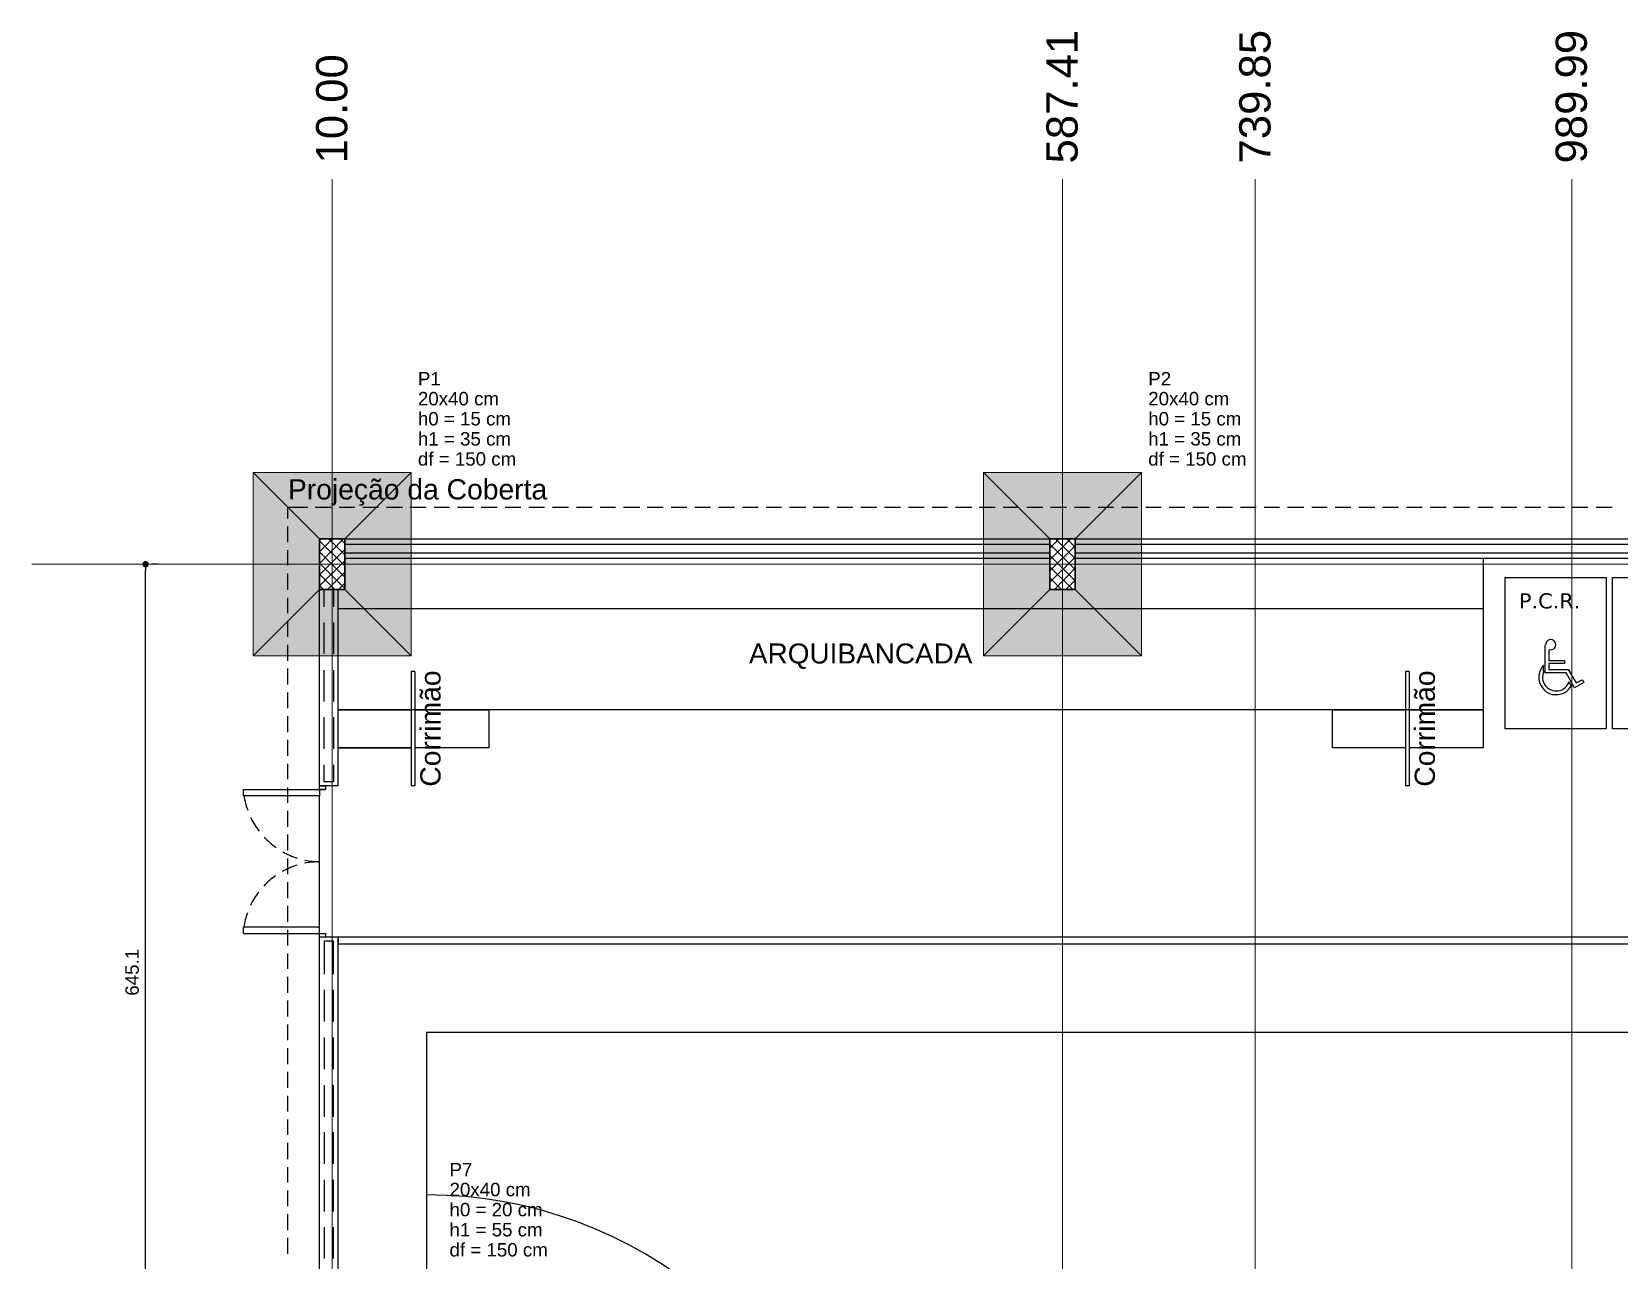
# Model space of a CAD drawing. Header units: millimetres. Extents: x 180 to 11148, y -1598 to 1045.
# Drawn here: x 315.15 to 340.25, y 28.35 to 47.77 of the extents above; entities that cross this region are included whole.
import ezdxf

# ---------------------------------------------------------------- set-up
doc = ezdxf.new("R2010")
doc.units = ezdxf.units.MM
doc.header["$MEASUREMENT"] = 0
for name, color, linetype, lineweight in [('LC-Cotas', 7, 'Continuous', 5), ('LC-Eixos', 9, 'Continuous', 5), ('LC-Hachuras das sapatas', 43, 'Continuous', 5), ('LC-Hachuras dos pilares', 9, 'Continuous', 5), ('LC-Seção das fundações', 7, 'Continuous', 5), ('LC-Seção dos pilares', 4, 'Continuous', 30), ('LC-Textos', 3, 'Continuous', 20)]:
    doc.layers.add(name, color=color, linetype=linetype, lineweight=lineweight)
for name, color, linetype in [('PCR', 170, 'Continuous'), ('PDF3_Geometry', 7, 'Continuous'), ('PDF3_Text', 7, 'Continuous')]:
    doc.layers.add(name, color=color, linetype=linetype)
doc.styles.add('Arial', font='arial.ttf')
doc.styles.add('PDF Arial', font='arial.ttf')
doc.styles.add('PDF Verdana', font='verdana.ttf')
doc.dimstyles.new('UM_50.000000', dxfattribs={"dimtxt": 0.18, "dimasz": 0.1, "dimexe": 0.1, "dimexo": 0.2, "dimgap": 0, "dimtad": 1, "dimtih": 1, "dimtoh": 1, "dimdec": 1, "dimlfac": 50, "dimzin": 0, "dimdsep": 46, "dimtxsty": 'Standard', "dimcen": 0.09, "dimdle": 0.1, "dimadec": 1, "dimazin": 2, "dimtfac": 1, "dimtdec": 4, "dimtofl": 0, "dimtmove": 0, "dimatfit": 3, "dimfxl": 1, "dimtolj": 1, "dimarcsym": 0})
pattern_1 = [(135, (148.60113, 145.24555), (-0.08838835, -0.08838835), [])]

# ---------------------------------------------------------------- blocks, each defined once
blk = doc.blocks.new('_Dot')
at = {"color": 0, "linetype": 'ByBlock', "lineweight": -2}
blk.add_line((-0.5, 0), (-1, 0), dxfattribs=at)
at = {"color": 0, "linetype": 'ByBlock', "const_width": 0.5}
blk.add_lwpolyline([(-0.25, 0, 1), (0.25, 0, 1)], format="xyb", close=True, dxfattribs=at)
blk = doc.blocks.new('*D851')
at = {"layer": 'Defpoints', "color": 0, "transparency": 16777216}
for p in [(145.851, 184.443), (145.851, 184.443), (145.851, 171.54)]:
    blk.add_point(p, dxfattribs=at)
at = {"layer": 'LC-Cotas', "color": 0, "lineweight": -2, "transparency": 16777216}
for p, q in [((145.851, 171.64), (145.851, 184.343)), ((146.051, 184.443), (145.951, 184.443)), ((146.051, 171.54), (145.951, 171.54))]:
    blk.add_line(p, q, dxfattribs=at)
at = {"layer": 'LC-Cotas', "color": 0, "lineweight": -2, "transparency": 16777216, "xscale": 0.1000000014901161, "yscale": 0.1000000014901161, "zscale": 0.1000000014901161}
for p, rotation in [((145.851, 184.443), 90), ((145.851, 171.54), 270)]:
    blk.add_blockref('_Dot', p, dxfattribs=dict(at, rotation=rotation))
at = {"layer": 'LC-Cotas', "transparency": 16777216, "insert": (145.639, 177.992), "char_height": 0.2118, "attachment_point": 5, "rotation": 90, "style": 'Arial'}
blk.add_mtext('\\A1;645.1', dxfattribs=at)
blk = doc.blocks.new('E')
at = {"layer": 'LC-Hachuras das sapatas', "linetype": 'Continuous'}
h = blk.add_hatch(color=256, dxfattribs=at)
h.paths.add_polyline_path([(147.5511, 182.9929), (150.0511, 182.9929), (150.0511, 185.8929), (147.5511, 185.8929), (147.5511, 182.9929)])
h.paths.add_polyline_path([(148.6011, 184.0429), (149.0011, 184.0429), (149.0011, 184.8429), (148.6011, 184.8429), (148.6011, 184.0429)], flags=0)
h = blk.add_hatch(color=256, dxfattribs=at)
h.paths.add_polyline_path([(159.0993, 182.9929), (161.5993, 182.9929), (161.5993, 185.8929), (159.0993, 185.8929), (159.0993, 182.9929)])
h.paths.add_polyline_path([(160.1493, 184.0429), (160.5493, 184.0429), (160.5493, 184.8429), (160.1493, 184.8429), (160.1493, 184.0429)], flags=0)
at = {"layer": 'LC-Hachuras dos pilares', "linetype": 'Continuous'}
h = blk.add_hatch(dxfattribs=at)
h.set_pattern_fill('ANSI31', color=256, angle=90, style=0)
h.set_pattern_definition(pattern_1)
h.paths.add_polyline_path([(148.6011, 184.0429), (149.0011, 184.0429), (149.0011, 184.8429), (148.6011, 184.8429), (148.6011, 184.0429)])
h = blk.add_hatch(dxfattribs=at)
h.set_pattern_fill('ANSI31', color=256, angle=90, style=0)
h.set_pattern_definition(pattern_1)
h.paths.add_polyline_path([(160.1493, 184.0429), (160.5493, 184.0429), (160.5493, 184.8429), (160.1493, 184.8429), (160.1493, 184.0429)])
at = {"layer": 'LC-Eixos'}
for p, q in [((148.8011, 189.0314), (148.8011, 190.5314)), ((160.3493, 189.0314), (160.3493, 190.5314)), ((163.3981, 189.0314), (163.3981, 190.5314)), ((168.4009, 189.0314), (168.4009, 190.5314)), ((148.8011, 189.0314), (148.8011, 140.3947)), ((160.3493, 189.0314), (160.3493, 140.3947)), ((163.3981, 189.0314), (163.3981, 140.3947)), ((168.4009, 189.0314), (168.4009, 140.3947)), ((144.0511, 184.4429), (145.5511, 184.4429)), ((145.5511, 184.4429), (207.9089, 184.4429))]:
    blk.add_line(p, q, dxfattribs=at)
at = {"layer": 'LC-Seção das fundações'}
for p, q in [((147.5511, 185.8929), (148.6011, 184.8429)), ((150.0511, 185.8929), (149.0011, 184.8429)), ((159.0993, 185.8929), (160.1493, 184.8429)), ((161.5993, 185.8929), (160.5493, 184.8429)), ((147.5511, 182.9929), (148.6011, 184.0429)), ((147.5511, 182.9929), (148.6011, 184.0429)), ((150.0511, 182.9929), (149.0011, 184.0429)), ((159.0993, 182.9929), (160.1493, 184.0429)), ((159.0993, 182.9929), (160.1493, 184.0429)), ((161.5993, 182.9929), (160.5493, 184.0429))]:
    blk.add_line(p, q, dxfattribs=at)
for points in [[(147.5511, 182.9929), (150.0511, 182.9929), (150.0511, 185.8929), (147.5511, 185.8929), (147.5511, 182.9929)], [(159.0993, 182.9929), (161.5993, 182.9929), (161.5993, 185.8929), (159.0993, 185.8929), (159.0993, 182.9929)]]:
    blk.add_lwpolyline(points, close=True, dxfattribs=at)
at = {"layer": 'LC-Seção dos pilares'}
for points in [[(148.6011, 184.0429), (149.0011, 184.0429), (149.0011, 184.8429), (148.6011, 184.8429), (148.6011, 184.0429)], [(160.1493, 184.0429), (160.5493, 184.0429), (160.5493, 184.8429), (160.1493, 184.8429), (160.1493, 184.0429)]]:
    blk.add_lwpolyline(points, close=True, dxfattribs=at)
at = {"layer": 'LC-Textos', "linetype": 'Continuous', "char_height": 0.4942, "attachment_point": 7, "rotation": 90, "line_spacing_factor": 0.798, "style": 'Arial'}
for s, insert, width in [('587.41', (160.5964, 190.7785), 4.234053), ('739.85', (163.6452, 190.7785), 4.234053), ('989.99', (168.648, 190.7785), 4.234053), ('10.00', (149.0482, 190.7785), 3.464164)]:
    blk.add_mtext(s, dxfattribs=dict(at, insert=insert, width=width))
at = {"layer": 'LC-Textos', "linetype": 'Continuous', "char_height": 0.2118, "attachment_point": 7, "line_spacing_factor": 0.798, "style": 'Arial'}
for s, insert, width in [('P1', (150.157, 187.2696), 0.733317), ('P2', (161.7052, 187.2696), 0.733317), ('20x40 cm', (150.157, 186.9519), 2.594363), ('20x40 cm', (161.7052, 186.9519), 2.594363), ('h0 = 15 cm', (150.157, 186.6342), 2.982933), ('h0 = 15 cm', (161.7052, 186.6342), 2.982933), ('h1 = 35 cm', (150.157, 186.3165), 2.982933), ('h1 = 35 cm', (161.7052, 186.3165), 2.982933), ('df = 150 cm', (150.157, 185.9988), 3.149463), ('df = 150 cm', (161.7052, 185.9988), 3.149463), ('P7', (150.657, 174.7668), 0.733317), ('20x40 cm', (150.657, 174.4491), 2.594363), ('h0 = 20 cm', (150.657, 174.1314), 2.982933), ('h1 = 55 cm', (150.657, 173.8137), 2.982933), ('df = 150 cm', (150.657, 173.496), 3.149463)]:
    blk.add_mtext(s, dxfattribs=dict(at, insert=insert, width=width))
at = {"layer": 'LC-Cotas'}
dim = blk.add_linear_dim(base=(145.8511, 184.4429), p1=(145.8511, 171.5401), p2=(145.8511, 184.4429), angle=90, dimstyle='UM_50.000000', override={"dimtxt": 0.2118, "dimasz": 0.1, "dimexe": 0.1, "dimexo": 0.2, "dimtad": 1, "dimtih": 0, "dimtoh": 0, "dimdec": 1, "dimlfac": 50, "dimzin": 8, "dimtxsty": 'Arial', "dimblk": 'Dot', "dimblk1": 'Dot', "dimblk2": 'Dot', "dimsah": 1, "dimdle": 0.1, "dimse1": 0, "dimse2": 0, "dimclrt": 256, "dimadec": 1, "dimazin": 3, "dimtmove": 2, "dimldrblk": 'Dot'}, dxfattribs=at)
dim.commit()
dim.dimension.update_dxf_attribs({"geometry": '*D851', "text_midpoint": (145.6393, 177.9915), "dimtype": 128, "text_rotation": 90})

msp = doc.modelspace()

# ---------------------------------------------------------------- linework, layer by layer
at = {"layer": 'PCR', "lineweight": -3}
for points in [[(340.0485, 39.1474), (340.0485, 36.7513), (338.4483, 36.7513), (338.4483, 39.1474)], [(341.7503, 39.1474), (341.7503, 36.7513), (340.1501, 36.7513), (340.1501, 39.1474)]]:
    msp.add_lwpolyline(points, close=True, dxfattribs=at)
for points in [[(339.1425, 37.7842), (339.1425, 37.6911), (339.4473, 37.6911), (339.5743, 37.4794), (339.6675, 37.5302), (339.6929, 37.4879), (339.5489, 37.4032), (339.4135, 37.6403), (339.0833, 37.6403), (339.0833, 38.0805)], [(339.1425, 38.0043), (339.1425, 37.835), (339.3881, 37.835), (339.3881, 37.7842), (339.1425, 37.7842)], [(339.0494, 37.7588), (339.0494, 37.6657)], [(339.4558, 37.4963), (339.4897, 37.4371)]]:
    msp.add_lwpolyline(points, dxfattribs=at)
for centre, radius, start, end in [((339.1722, 38.0848), 0.0804, 250.52669, 180), ((339.2568, 37.5683), 0.2752, 136.05468, 332.14417), ((339.2568, 37.5683), 0.2159, 154.16017, 341.6913)]:
    msp.add_arc(centre, radius, start, end, dxfattribs=at)
at = {"layer": 'PDF3_Geometry', "lineweight": -3}
for points in [[(319.2034, 40.0787), (319.2034, 40.2565)], [(319.2034, 40.2565), (319.5167, 40.2565)], [(319.6352, 40.2565), (319.8892, 40.2565)], [(320.0162, 40.2565), (320.2618, 40.2565)], [(320.3888, 40.2565), (320.6343, 40.2565)], [(320.7613, 40.2565), (321.0153, 40.2565)], [(321.1338, 40.2565), (321.3878, 40.2565)], [(321.5148, 40.2565), (321.7604, 40.2565)], [(321.8874, 40.2565), (322.1414, 40.2565)], [(322.2599, 40.2565), (322.5139, 40.2565)], [(322.6409, 40.2565), (322.8864, 40.2565)], [(323.0134, 40.2565), (323.259, 40.2565)], [(323.386, 40.2565), (323.64, 40.2565)], [(323.767, 40.2565), (324.0125, 40.2565)], [(324.1395, 40.2565), (324.385, 40.2565)], [(324.512, 40.2565), (324.766, 40.2565)], [(324.8846, 40.2565), (325.1386, 40.2565)], [(325.2656, 40.2565), (325.5111, 40.2565)], [(325.6381, 40.2565), (325.8837, 40.2565)], [(326.0107, 40.2565), (326.2647, 40.2565)], [(326.3917, 40.2565), (326.6372, 40.2565)], [(326.7642, 40.2565), (327.0097, 40.2565)], [(327.1367, 40.2565), (327.3907, 40.2565)], [(327.5093, 40.2565), (327.7633, 40.2565)], [(327.8903, 40.2565), (328.1358, 40.2565)], [(328.2628, 40.2565), (328.5168, 40.2565)], [(328.6353, 40.2565), (328.8893, 40.2565)], [(329.0163, 40.2565), (329.2619, 40.2565)], [(329.3889, 40.2565), (329.6344, 40.2565)], [(329.7614, 40.2565), (330.0154, 40.2565)], [(330.1339, 40.2565), (330.3879, 40.2565)], [(330.5149, 40.2565), (330.7605, 40.2565)], [(330.8875, 40.2565), (331.1415, 40.2565)], [(331.26, 40.2565), (331.514, 40.2565)], [(331.641, 40.2565), (331.8866, 40.2565)], [(332.0136, 40.2565), (332.2591, 40.2565)], [(332.3861, 40.2565), (332.6401, 40.2565)], [(332.7671, 40.2565), (333.0126, 40.2565)], [(333.1396, 40.2565), (333.3852, 40.2565)], [(333.5122, 40.2565), (333.7662, 40.2565)], [(333.8847, 40.2565), (334.1387, 40.2565)], [(334.2657, 40.2565), (334.5112, 40.2565)], [(334.6382, 40.2565), (334.8838, 40.2565)], [(335.0108, 40.2565), (335.2648, 40.2565)], [(335.3918, 40.2565), (335.6373, 40.2565)], [(335.7643, 40.2565), (336.0099, 40.2565)], [(336.1369, 40.2565), (336.3909, 40.2565)], [(336.5094, 40.2565), (336.7634, 40.2565)], [(336.8904, 40.2565), (337.1359, 40.2565)], [(337.2629, 40.2565), (337.5169, 40.2565)], [(337.6355, 40.2565), (337.8895, 40.2565)], [(338.0165, 40.2565), (338.262, 40.2565)], [(338.389, 40.2565), (338.6345, 40.2565)], [(338.7615, 40.2565), (339.0155, 40.2565)], [(339.1341, 40.2565), (339.3881, 40.2565)], [(339.5151, 40.2565), (339.7606, 40.2565)], [(339.8876, 40.2565), (340.1416, 40.2565)], [(319.2034, 39.7062), (319.2034, 39.9517)], [(319.7029, 39.7316), (319.7283, 39.757)], [(319.7029, 39.5538), (319.9061, 39.757)], [(319.7029, 39.3675), (320.084, 39.757)], [(319.7029, 39.757), (343.9008, 39.757)], [(320.1009, 39.6723), (331.2516, 39.6723)], [(331.2516, 39.6046), (331.3955, 39.757)], [(331.2516, 39.4268), (331.5818, 39.757)], [(331.6495, 39.6723), (342.6986, 39.6723)], [(319.2034, 39.3336), (319.2034, 39.5792)], [(319.7029, 39.1897), (320.1009, 39.5876)], [(338.1011, 39.4522), (338.1011, 37.0561), (319.9993, 37.0561)], [(320.1009, 39.5368), (331.2516, 39.5368)], [(320.1009, 39.4522), (331.2516, 39.4522)], [(331.2516, 39.249), (331.6495, 39.6469)], [(331.2516, 39.0712), (331.6495, 39.4691)], [(331.6495, 39.5368), (342.6986, 39.5368)], [(331.6495, 39.4522), (342.6986, 39.4522)], [(319.2034, 38.9526), (319.2034, 39.2066)], [(319.7029, 39.0119), (320.1009, 39.4098)], [(319.8215, 38.9526), (320.1009, 39.232)], [(331.3193, 38.9526), (331.6495, 39.2913)], [(319.7029, 35.8538), (319.7029, 38.9526)], [(319.7791, 38.6817), (319.7791, 38.9526)], [(319.9231, 38.9526), (319.9231, 38.6817)], [(319.9993, 38.9526), (320.1009, 39.0542)], [(319.9993, 35.8538), (319.9993, 38.9526)], [(331.4971, 38.9526), (331.6495, 39.105)], [(319.2034, 38.5801), (319.2034, 38.8256)], [(319.2034, 38.2076), (319.2034, 38.4531)], [(319.7791, 37.9366), (319.7791, 38.4362)], [(319.9231, 38.4362), (319.9231, 37.9366)], [(319.9993, 38.6563), (338.1011, 38.6563)], [(319.2034, 37.8265), (319.2034, 38.0805)], [(319.2034, 37.454), (319.2034, 37.708)], [(319.7791, 37.1831), (319.7791, 37.6826)], [(319.9231, 37.6826), (319.9231, 37.1831)], [(321.1508, 37.6572), (321.1508, 35.8538)], [(321.21, 37.6572), (321.1508, 37.6572)], [(321.21, 37.6572), (321.21, 35.8538)], [(336.8735, 37.6572), (336.8735, 35.8538)], [(336.9327, 37.6572), (336.8735, 37.6572)], [(336.9327, 37.6572), (336.9327, 35.8538)], [(319.2034, 37.0815), (319.2034, 37.327)], [(319.2034, 36.7005), (319.2034, 36.9545)], [(319.7791, 36.438), (319.7791, 36.9375)], [(319.9231, 36.9375), (319.9231, 36.438)], [(321.1508, 36.4549), (319.9993, 36.4549), (319.9993, 37.0561), (321.1508, 37.0561)], [(321.21, 37.0561), (322.3784, 37.0561), (322.3784, 36.4549), (321.21, 36.4549)], [(336.8735, 36.4549), (335.722, 36.4549), (335.722, 37.0561), (336.8735, 37.0561)], [(336.9327, 37.0561), (338.1011, 37.0561), (338.1011, 36.4549), (336.9327, 36.4549)], [(319.2034, 36.3279), (319.2034, 36.5819)], [(319.2034, 35.9554), (319.2034, 36.2009)], [(319.9231, 35.9131), (319.7791, 35.9131), (319.7791, 36.184)], [(319.9231, 36.184), (319.9231, 35.9131)], [(318.5007, 35.7945), (319.7029, 35.7945)], [(318.5007, 35.6929), (318.5007, 35.7945)], [(319.7029, 35.6929), (318.5007, 35.6929)], [(319.2034, 35.5829), (319.2034, 35.8284)], [(319.7029, 35.7945), (319.7029, 35.8538)], [(319.7029, 35.8538), (319.7961, 35.8538)], [(319.9993, 35.8538), (319.7029, 35.8538)], [(319.7029, 35.7945), (319.7029, 35.6929)], [(319.7961, 35.7945), (319.7029, 35.7945)], [(319.7029, 35.7945), (319.7961, 35.7945)], [(319.7029, 33.6186), (319.7029, 35.6929)], [(319.7961, 35.8538), (319.7961, 35.7945)], [(321.21, 35.8538), (321.1508, 35.8538)], [(336.9327, 35.8538), (336.8735, 35.8538)], [(319.2034, 35.2019), (319.2034, 35.4559)], [(319.2034, 34.8293), (319.2034, 35.0833)], [(319.2034, 34.4568), (319.2034, 34.7023)], [(319.2034, 34.0758), (319.2034, 34.3298)], [(319.2034, 33.7033), (319.2034, 33.9573)], [(319.7029, 33.6186), (318.5007, 33.6186)], [(318.5007, 33.517), (318.5007, 33.6186)], [(318.5007, 33.517), (319.7029, 33.517)], [(319.2034, 33.3307), (319.2034, 33.5763)], [(319.7029, 33.517), (319.7029, 33.6186)], [(319.7029, 33.4577), (319.7029, 33.517)], [(319.7029, 33.517), (319.7961, 33.517)], [(319.7029, 33.517), (319.7961, 33.517)], [(319.7029, 18.4547), (319.7029, 33.4577)], [(319.7961, 33.4577), (319.7029, 33.4577)], [(319.9993, 33.4577), (319.7029, 33.4577)], [(319.9231, 32.8735), (319.9231, 33.3985), (319.7791, 33.3985), (319.7791, 32.8735)], [(319.7961, 33.517), (319.7961, 33.4577)], [(370.9012, 33.0513), (370.9012, 33.4577), (319.9993, 33.4577), (319.9993, 33.3561)], [(319.9993, 26.8537), (319.9993, 33.4577)], [(319.2034, 32.9582), (319.2034, 33.2037)], [(319.9993, 33.3561), (370.7996, 33.3561), (370.7996, 33.0513)], [(319.2034, 32.5772), (319.2034, 32.8312)], [(319.2034, 32.2046), (319.2034, 32.4586)], [(319.7791, 32.628), (319.7791, 32.1284)], [(319.9231, 32.1284), (319.9231, 32.628)], [(319.2034, 31.8321), (319.2034, 32.0776)], [(319.2034, 31.4511), (319.2034, 31.7051)], [(319.7791, 31.8744), (319.7791, 31.3749)], [(319.9231, 31.3749), (319.9231, 31.8744)], [(319.2034, 31.0786), (319.2034, 31.3326)], [(319.2034, 30.706), (319.2034, 30.9516)], [(319.7791, 31.1209), (319.7791, 30.6214)], [(319.9231, 30.6214), (319.9231, 31.1209)], [(319.2034, 30.3335), (319.2034, 30.579)], [(319.7791, 30.3758), (319.7791, 29.8763)], [(319.9231, 29.8763), (319.9231, 30.3758)], [(319.2034, 29.9525), (319.2034, 30.2065)], [(319.2034, 29.58), (319.2034, 29.8255)], [(319.7791, 29.6223), (319.7791, 29.1228)], [(319.9231, 29.1228), (319.9231, 29.6223)], [(319.2034, 29.2074), (319.2034, 29.453)], [(319.2034, 28.8264), (319.2034, 29.0804)], [(319.7791, 28.8772), (319.7791, 28.3777)], [(319.9231, 28.3777), (319.9231, 28.8772)], [(319.2034, 28.4539), (319.2034, 28.7079)]]:
    msp.add_lwpolyline(points, dxfattribs=at)
for points in [[(319.7029, 39.757), (320.1009, 39.757), (320.1009, 38.9526), (319.7029, 38.9526)], [(331.2516, 39.757), (331.6495, 39.757), (331.6495, 38.9526), (331.2516, 38.9526)]]:
    msp.add_lwpolyline(points, close=True, dxfattribs=at)
at = {"layer": 'PDF3_Geometry', "color": 212, "lineweight": -3, "true_color": 0xd933c0}
msp.add_lwpolyline([(319.9993, 36.4549), (321.1508, 36.4549)], dxfattribs=at)
at = {"layer": 'PDF3_Geometry', "color": 49, "lineweight": -3, "true_color": 0x464646}
msp.add_lwpolyline([(321.3963, 31.9506), (321.3963, 7.956), (369.4026, 7.956), (369.4026, 31.9506)], close=True, dxfattribs=at)
at = {"layer": 'PDF3_Geometry', "lineweight": -3}
for centre, radius, start, end in [((319.7395, 35.8916), 1.2472, 189.06131, 199.96042), ((319.7345, 35.8895), 1.2419, 205.73198, 217.29238), ((319.7289, 35.8846), 1.2344, 223.08628, 234.69889), ((319.7252, 35.8789), 1.2276, 240.51205, 252.16764), ((319.7072, 33.4366), 1.215, 90.26365, 101.50264), ((319.7241, 35.8754), 1.2238, 258.00483, 269.04256), ((319.7072, 33.4366), 1.215, 125.02994, 136.79625), ((319.7072, 33.4365), 1.215, 107.38592, 119.15222), ((319.7072, 33.4366), 1.215, 142.67945, 154.44028), ((319.7072, 33.4366), 1.215, 160.32343, 171.56256)]:
    msp.add_arc(centre, radius, start, end, dxfattribs=at)
at = {"layer": 'PDF3_Geometry', "color": 49, "lineweight": -3, "true_color": 0x464646}
msp.add_arc((321.4005, 22.5314), 6.8538, 9.85474, 90, dxfattribs=at)

# ---------------------------------------------------------------- block references
msp.add_blockref('E', (171.1018, -145.0874))

# ---------------------------------------------------------------- texts
at = {"layer": 'PCR', "insert": (338.6684, 38.652), "char_height": 0.23999, "attachment_point": 7, "style": 'PDF Verdana'}
msp.add_mtext('P.C.R.', dxfattribs=at)
at = {"layer": 'PDF3_Geometry', "lineweight": -3, "insert": (326.4933, 37.6997), "char_height": 0.316202, "attachment_point": 7, "style": 'PDF Arial'}
msp.add_mtext('ARQUIBANCADA', dxfattribs=at)
at = {"layer": 'PDF3_Text', "insert": (319.2034, 40.281), "char_height": 0.319996, "attachment_point": 7, "style": 'PDF Arial'}
msp.add_mtext('Projeção da Coberta', dxfattribs=at)
at = {"layer": 'PDF3_Text', "char_height": 0.32, "attachment_point": 7, "rotation": 90, "style": 'PDF Arial'}
for insert in [(321.6214, 35.8385), (337.3441, 35.8385)]:
    msp.add_mtext('Corrimão', dxfattribs=dict(at, insert=insert))

doc.saveas('drawing.dxf')
